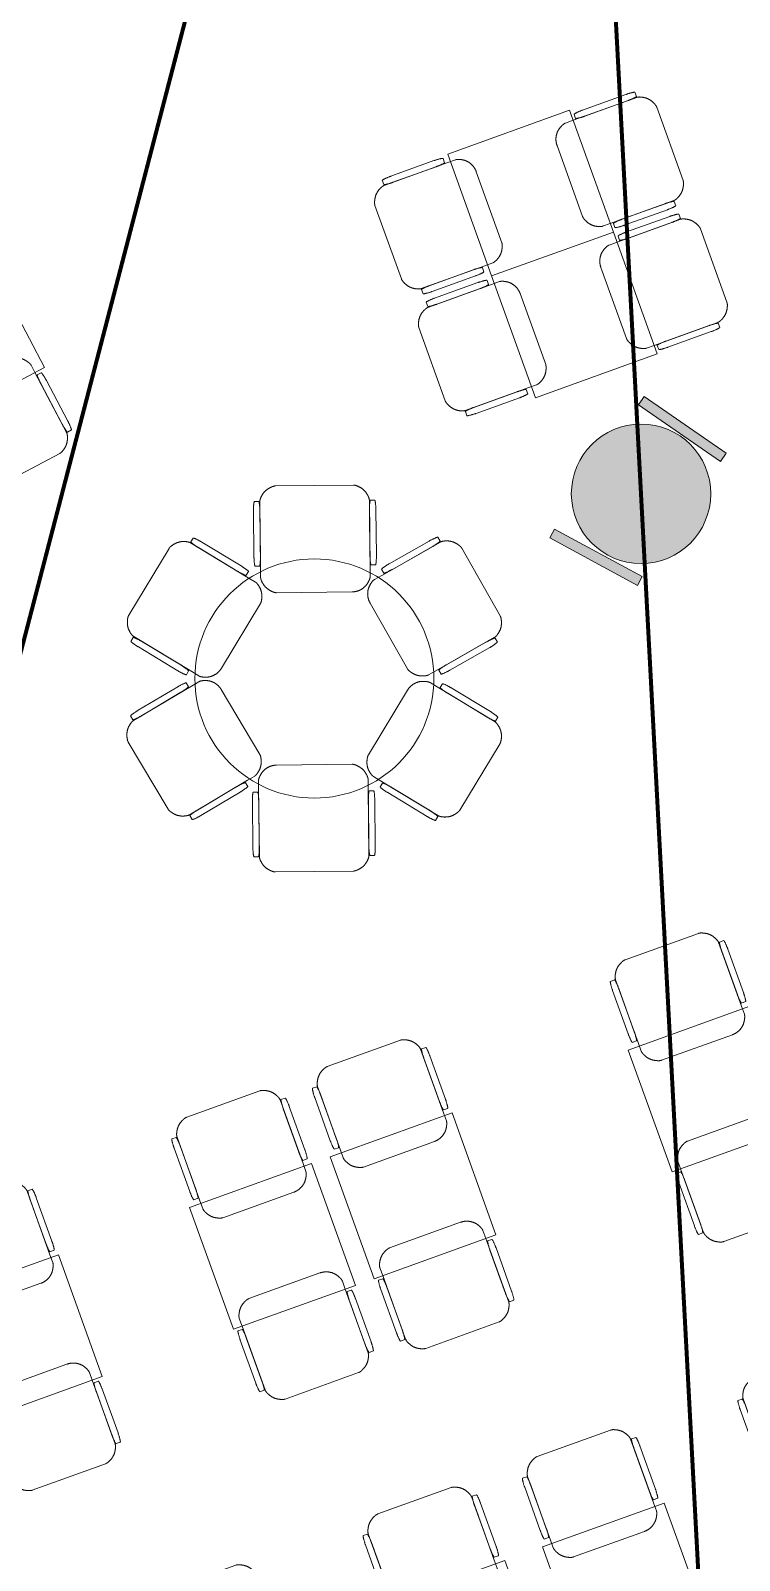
# Model space of a CAD drawing. Header units: centimetres. Extents: x 139057 to 200038, y 34824 to 80516.
# Drawn here: x 175220 to 175576, y 55373 to 56141 of the extents above; entities that cross this region are included whole.
import ezdxf

# ---------------------------------------------------------------- set-up
doc = ezdxf.new("R2010")
doc.units = ezdxf.units.CM
doc.header["$LTSCALE"] = 100
doc.layers.get('0').update_dxf_attribs({"lineweight": 0})
for name, color, linetype, lineweight in [('410_STRUTTURE_001-AM_0', 7, 'Continuous', 0), ('461_LAYOUT_SCHEMATICO_001-AM_0', 11, 'Continuous', 0), ('468_BAR_001-AM_0', 73, 'Continuous', 0)]:
    doc.layers.add(name, color=color, linetype=linetype, lineweight=lineweight)
doc.layers.add('giunti ottone', color=7, linetype='Continuous', true_color=0xcbbc95)

# ---------------------------------------------------------------- blocks, each defined once
blk = doc.blocks.new('ARD Chair- KARTELL_Piuma')
for points in [[(-275, 149), (-275, 190.6), (-275, 191.4), (-275, 192.1), (-274.9, 192.9), (-274.8, 193.7), (-274.7, 194.6), (-274.6, 195.4), (-274.4, 196.3), (-274.2, 197.1), (-274, 198), (-273.8, 198.9), (-273.5, 199.9), (-273.3, 200.8), (-273, 201.8), (-272.6, 202.8), (-272.3, 203.8), (-271.9, 204.8), (-271.5, 205.8), (-271.1, 206.8), (-270.7, 207.9), (-270.2, 209), (-269.7, 210.1), (-269.2, 211.2), (-268.7, 212.3), (-268.1, 213.5), (-267.5, 214.7), (-266.9, 215.8), (-266.3, 217), (-265.6, 218.3), (-264.9, 219.5), (-264.2, 220.8), (-263.5, 222), (-262.7, 223.3), (-261.9, 224.6), (-261.1, 225.9), (-260.3, 227.1), (-259.5, 228.4), (-258.7, 229.6), (-257.8, 230.8), (-256.9, 232), (-256, 233.1), (-255.1, 234.3), (-254.2, 235.4), (-253.2, 236.5), (-252.2, 237.6), (-251.3, 238.7), (-250.3, 239.8), (-249.2, 240.8), (-248.2, 241.8), (-247.1, 242.9), (-246.1, 243.9), (-245, 244.8), (-243.9, 245.8), (-242.7, 246.7), (-241.6, 247.7), (-240.4, 248.6), (-239.2, 249.5), (-238, 250.3), (-236.8, 251.2), (-235.6, 252), (-234.3, 252.9), (-233.1, 253.7), (-231.8, 254.5), (-230.5, 255.2), (-229.2, 256), (-227.8, 256.7), (-226.5, 257.5), (-225.3, 258.1), (-224, 258.8), (-222.7, 259.5), (-221.5, 260.1), (-220.3, 260.7), (-219.1, 261.2), (-217.9, 261.8), (-216.8, 262.3), (-215.6, 262.8), (-214.5, 263.3), (-213.4, 263.8), (-212.3, 264.2), (-211.2, 264.6), (-210.1, 265), (-209.1, 265.3), (-208.1, 265.7), (-207.1, 266), (-206.1, 266.3), (-205.1, 266.6), (-204.2, 266.8), (-203.2, 267), (-202.3, 267.2), (-201.4, 267.4), (-200.5, 267.5), (-199.7, 267.7), (-198.8, 267.8), (-198, 267.9), (-197.2, 267.9), (-196.4, 268), (-195.6, 268), (183.3, 268)], [(183.3, 268), (184.9, 268), (186.4, 267.9), (187.9, 267.9), (189.4, 267.8), (190.9, 267.7), (192.4, 267.5), (193.9, 267.4), (195.4, 267.2), (196.9, 267), (198.4, 266.8), (199.8, 266.6), (201.3, 266.3), (202.7, 266), (204.2, 265.7), (205.6, 265.3), (207.1, 265), (208.5, 264.6), (209.9, 264.2), (211.3, 263.8), (212.8, 263.3), (214.2, 262.8), (215.6, 262.3), (216.9, 261.8), (218.3, 261.2), (219.7, 260.7), (221.1, 260.1), (222.4, 259.5), (223.8, 258.8), (225.1, 258.1), (226.5, 257.5), (227.8, 256.7), (229.2, 256), (230.5, 255.2), (231.8, 254.5), (233.1, 253.7), (234.3, 252.9), (235.6, 252), (236.8, 251.2), (238, 250.3), (239.2, 249.5), (240.4, 248.6), (241.6, 247.7), (242.7, 246.7), (243.9, 245.8), (245, 244.8), (246.1, 243.9), (247.1, 242.9), (248.2, 241.8), (249.2, 240.8), (250.3, 239.8), (251.3, 238.7), (252.2, 237.6), (253.2, 236.5), (254.2, 235.4), (255.1, 234.3), (256, 233.1), (256.9, 232), (257.8, 230.8), (258.7, 229.6), (259.5, 228.4), (260.3, 227.1), (261.1, 225.9), (261.9, 224.6), (262.7, 223.3), (263.5, 222), (264.2, 220.8), (264.9, 219.5), (265.6, 218.3), (266.3, 217), (266.9, 215.8), (267.5, 214.7), (268.1, 213.5), (268.7, 212.3), (269.2, 211.2), (269.7, 210.1), (270.2, 209), (270.7, 207.9), (271.1, 206.8), (271.5, 205.8), (271.9, 204.8), (272.3, 203.8), (272.6, 202.8), (273, 201.8), (273.3, 200.8), (273.5, 199.9), (273.8, 198.9), (274, 198), (274.2, 197.1), (274.4, 196.3), (274.6, 195.4), (274.7, 194.6), (274.8, 193.7), (274.9, 192.9), (275, 192.1), (275, 191.4), (275, 190.6), (275, 149)], [(275, 149), (275, -190.6), (275, -191.4), (275, -192.1), (274.9, -192.9), (274.8, -193.7), (274.7, -194.6), (274.6, -195.4), (274.4, -196.3), (274.2, -197.1), (274, -198), (273.8, -198.9), (273.5, -199.9), (273.3, -200.8), (273, -201.8), (272.6, -202.8), (272.3, -203.8), (271.9, -204.8), (271.5, -205.8), (271.1, -206.8), (270.7, -207.9), (270.2, -209), (269.7, -210.1), (269.2, -211.2), (268.7, -212.3), (268.1, -213.5), (267.5, -214.7), (266.9, -215.8), (266.3, -217), (265.6, -218.3), (264.9, -219.5), (264.2, -220.8), (263.5, -222), (262.7, -223.3), (261.9, -224.6), (261.1, -225.9), (260.3, -227.1), (259.5, -228.4), (258.7, -229.6), (257.8, -230.8), (256.9, -232), (256, -233.1), (255.1, -234.3), (254.2, -235.4), (253.2, -236.5), (252.2, -237.6), (251.3, -238.7), (250.3, -239.8), (249.2, -240.8), (248.2, -241.8), (247.1, -242.9), (246.1, -243.9), (245, -244.8), (243.9, -245.8), (242.7, -246.7), (241.6, -247.7), (240.4, -248.6), (239.2, -249.5), (238, -250.3), (236.8, -251.2), (235.6, -252), (234.3, -252.9), (233.1, -253.7), (231.8, -254.5), (230.5, -255.2), (229.2, -256), (227.8, -256.7), (226.5, -257.5), (225.3, -258.1), (224, -258.8), (222.7, -259.5), (221.5, -260.1), (220.3, -260.7), (219.1, -261.2), (217.9, -261.8), (216.8, -262.3), (215.6, -262.8), (214.5, -263.3), (213.4, -263.8), (212.3, -264.2), (211.2, -264.6), (210.1, -265), (209.1, -265.3), (208.1, -265.7), (207.1, -266), (206.1, -266.3), (205.1, -266.6), (204.2, -266.8), (203.2, -267), (202.3, -267.2), (201.4, -267.4), (200.5, -267.5), (199.7, -267.7), (198.8, -267.8), (198, -267.9), (197.2, -267.9), (196.4, -268), (195.6, -268), (-195.6, -268), (-196.4, -268), (-197.2, -267.9), (-198, -267.9), (-198.8, -267.8), (-199.7, -267.7), (-200.5, -267.5), (-201.4, -267.4), (-202.3, -267.2), (-203.2, -267), (-204.2, -266.8), (-205.1, -266.6), (-206.1, -266.3), (-207.1, -266), (-208.1, -265.7), (-209.1, -265.3), (-210.1, -265), (-211.2, -264.6), (-212.3, -264.2), (-213.4, -263.8), (-214.5, -263.3), (-215.6, -262.8), (-216.8, -262.3), (-217.9, -261.8), (-219.1, -261.2), (-220.3, -260.7), (-221.5, -260.1), (-222.7, -259.5), (-224, -258.8), (-225.3, -258.1), (-226.5, -257.5), (-227.8, -256.7), (-229.2, -256), (-230.5, -255.2), (-231.8, -254.5), (-233.1, -253.7), (-234.3, -252.9), (-235.6, -252), (-236.8, -251.2), (-238, -250.3), (-239.2, -249.5), (-240.4, -248.6), (-241.6, -247.7), (-242.7, -246.7), (-243.9, -245.8), (-245, -244.8), (-246.1, -243.9), (-247.1, -242.9), (-248.2, -241.8), (-249.2, -240.8), (-250.3, -239.8), (-251.3, -238.7), (-252.2, -237.6), (-253.2, -236.5), (-254.2, -235.4), (-255.1, -234.3), (-256, -233.1), (-256.9, -232), (-257.8, -230.8), (-258.7, -229.6), (-259.5, -228.4), (-260.3, -227.1), (-261.1, -225.9), (-261.9, -224.6), (-262.7, -223.3), (-263.5, -222), (-264.2, -220.8), (-264.9, -219.5), (-265.6, -218.3), (-266.3, -217), (-266.9, -215.8), (-267.5, -214.7), (-268.1, -213.5), (-268.7, -212.3), (-269.2, -211.2), (-269.7, -210.1), (-270.2, -209), (-270.7, -207.9), (-271.1, -206.8), (-271.5, -205.8), (-271.9, -204.8), (-272.3, -203.8), (-272.6, -202.8), (-273, -201.8), (-273.3, -200.8), (-273.5, -199.9), (-273.8, -198.9), (-274, -198), (-274.2, -197.1), (-274.4, -196.3), (-274.6, -195.4), (-274.7, -194.6), (-274.8, -193.7), (-274.9, -192.9), (-275, -192.1), (-275, -191.4), (-275, -190.6), (-275, 149)]]:
    blk.add_lwpolyline(points)
for points in [[(-280.4, 134), (-280.4, 134), (-280.4, 134), (-280.4, 134), (-280.3, 134), (-280.3, 134), (-280.3, 134), (-280.3, 134), (-280.3, 134), (-280.3, 134), (-280.3, 134), (-280.3, 134), (-280.3, 134), (-280.2, 134), (-280.2, 134), (-280.2, 134), (-280.2, 134), (-280.2, 134), (-280.2, 133.9), (-280.2, 133.9), (-280.2, 133.9), (-280.1, 133.9), (-280.1, 133.9), (-280.1, 133.9), (-280.1, 133.9), (-280.1, 133.9), (-280, 133.9), (-280, 133.9), (-280, 133.8), (-280, 133.8), (-279.9, 133.8), (-279.9, 133.8), (-279.9, 133.8), (-279.9, 133.8), (-279.9, 133.7), (-279.8, 133.7), (-279.8, 133.7), (-279.8, 133.7), (-279.8, 133.6), (-279.7, 133.6), (-279.7, 133.6), (-279.7, 133.5), (-279.6, 133.5), (-279.6, 133.4), (-279.5, 133.3), (-279.5, 133.3), (-279.5, 133.2), (-279.4, 133.1), (-279.4, 133), (-279.3, 133), (-279.2, 132.8), (-279.2, 132.6), (-279.1, 132.4), (-279, 132.2), (-278.9, 131.9), (-278.8, 131.7), (-278.7, 131.2), (-278.5, 130.6), (-278.3, 129.9), (-278.2, 129.2), (-278, 128.4), (-277.9, 127.6), (-277.7, 126.7), (-277.5, 125.8), (-277.4, 124.8), (-277.1, 122.8), (-276.8, 120.6), (-276.6, 118.2), (-276.3, 115.6), (-276.1, 112.9), (-275.9, 110), (-275.7, 106.9), (-275.6, 103.9), (-275.4, 101), (-275.3, 98.3), (-275.2, 95.7), (-275.1, 93.3), (-275, 91.1), (-275, 89), (-275, 87.1), (-275, -143.8), (-275, -145.7), (-275, -147.7), (-275.1, -149.9), (-275.2, -152.3), (-275.3, -154.9), (-275.4, -157.6), (-275.6, -160.5), (-275.7, -163.6), (-275.9, -166.6), (-276.1, -169.5), (-276.3, -172.2), (-276.6, -174.8), (-276.8, -177.2), (-277.1, -179.4), (-277.4, -181.5), (-277.5, -182.4), (-277.7, -183.4), (-278, -185.1), (-278.3, -186.5), (-278.6, -187.8), (-278.7, -188.3), (-278.8, -188.8), (-278.9, -189.2), (-279.1, -189.6), (-279.1, -189.8), (-279.2, -189.9), (-279.2, -190), (-279.2, -190.1), (-279.3, -190.2), (-279.3, -190.2), (-279.3, -190.3), (-279.4, -190.3), (-279.4, -190.4), (-279.4, -190.4), (-279.4, -190.4), (-279.4, -190.4), (-279.4, -190.5), (-279.5, -190.5), (-279.5, -190.5), (-279.5, -190.5), (-279.5, -190.5), (-279.5, -190.5), (-279.5, -190.5), (-279.5, -190.5), (-279.5, -190.6), (-279.5, -190.6), (-279.5, -190.6), (-279.5, -190.6), (-279.6, -190.6), (-279.6, -190.6), (-279.6, -190.6), (-279.6, -190.6), (-279.6, -190.6), (-279.6, -190.6), (-279.6, -190.6), (-279.6, -190.6), (-279.6, -190.6), (-279.6, -190.6), (-279.6, -190.6), (-279.6, -190.6), (-279.6, -190.6), (-279.6, -190.6), (-279.6, -190.6), (-279.6, -190.6), (-279.6, -190.6), (-279.7, -190.6), (-279.7, -190.6), (-279.7, -190.6), (-279.7, -190.6), (-302.7, -190.6), (-302.7, -190.6), (-302.7, -190.6), (-302.7, -190.6), (-302.7, -190.6), (-302.7, -190.6), (-302.7, -190.6), (-302.7, -190.6), (-302.7, -190.6), (-302.7, -190.6), (-302.7, -190.6), (-302.7, -190.6), (-302.7, -190.6), (-302.7, -190.6), (-302.8, -190.6), (-302.8, -190.6), (-302.8, -190.6), (-302.8, -190.6), (-302.8, -190.6), (-302.8, -190.6), (-302.8, -190.6), (-302.8, -190.6), (-302.8, -190.6), (-302.8, -190.6), (-302.8, -190.6), (-302.8, -190.5), (-302.8, -190.5), (-302.8, -190.5), (-302.8, -190.5), (-302.9, -190.5), (-302.9, -190.5), (-302.9, -190.5), (-302.9, -190.5), (-302.9, -190.4), (-302.9, -190.4), (-302.9, -190.4), (-303, -190.4), (-303, -190.3), (-303, -190.3), (-303, -190.2), (-303.1, -190.2), (-303.1, -190.1), (-303.1, -190), (-303.2, -189.9), (-303.2, -189.8), (-303.3, -189.6), (-303.4, -189.2), (-303.5, -188.8), (-303.7, -188.3), (-303.8, -187.8), (-304.1, -186.5), (-304.3, -185.1), (-304.6, -183.4), (-304.8, -182.4), (-304.9, -181.5), (-305.2, -179.4), (-305.5, -177.2), (-305.8, -174.8), (-306, -172.2), (-306.2, -169.5), (-306.4, -166.6), (-306.6, -163.6), (-306.8, -160.5), (-306.9, -157.6), (-307.1, -154.9), (-307.2, -152.3), (-307.2, -149.9), (-307.3, -147.7), (-307.3, -145.7), (-307.3, -143.8), (-307.3, 87.1), (-307.3, 89), (-307.3, 91.1), (-307.2, 93.3), (-307.2, 95.7), (-307.1, 98.3), (-306.9, 101), (-306.8, 103.9), (-306.6, 106.9), (-306.4, 110), (-306.2, 112.9), (-306, 115.6), (-305.8, 118.2), (-305.5, 120.6), (-305.2, 122.8), (-304.9, 124.8), (-304.8, 125.8), (-304.6, 126.7), (-304.3, 128.4), (-304.1, 129.9), (-303.8, 131.2), (-303.7, 131.7), (-303.5, 132.2), (-303.4, 132.6), (-303.3, 133), (-303.2, 133.1), (-303.2, 133.3), (-303.1, 133.4), (-303.1, 133.5), (-303.1, 133.5), (-303, 133.6), (-303, 133.6), (-303, 133.7), (-303, 133.7), (-302.9, 133.8), (-302.9, 133.8), (-302.9, 133.8), (-302.9, 133.8), (-302.9, 133.8), (-302.9, 133.9), (-302.9, 133.9), (-302.8, 133.9), (-302.8, 133.9), (-302.8, 133.9), (-302.8, 133.9), (-302.8, 133.9), (-302.8, 133.9), (-302.8, 133.9), (-302.8, 133.9), (-302.8, 133.9), (-302.8, 133.9), (-302.8, 133.9), (-302.8, 134), (-302.8, 134), (-302.8, 134), (-302.8, 134), (-302.7, 134), (-302.7, 134), (-302.7, 134), (-302.7, 134), (-302.7, 134), (-302.7, 134), (-302.7, 134), (-302.7, 134), (-302.7, 134), (-302.7, 134), (-302.7, 134), (-302.7, 134), (-302.7, 134), (-302.7, 134)], [(301.9, 134), (302, 134), (302, 134), (302, 134), (302, 134), (302, 134), (302, 134), (302, 134), (302, 134), (302.1, 134), (302.1, 134), (302.1, 134), (302.1, 134), (302.1, 134), (302.1, 134), (302.1, 134), (302.1, 134), (302.1, 134), (302.2, 133.9), (302.2, 133.9), (302.2, 133.9), (302.2, 133.9), (302.2, 133.9), (302.2, 133.9), (302.3, 133.9), (302.3, 133.9), (302.3, 133.9), (302.3, 133.9), (302.4, 133.8), (302.4, 133.8), (302.4, 133.8), (302.4, 133.8), (302.4, 133.8), (302.5, 133.8), (302.5, 133.7), (302.5, 133.7), (302.5, 133.7), (302.6, 133.7), (302.6, 133.6), (302.6, 133.6), (302.6, 133.6), (302.7, 133.5), (302.7, 133.5), (302.7, 133.4), (302.8, 133.3), (302.8, 133.3), (302.9, 133.2), (302.9, 133.1), (303, 133), (303, 133), (303.1, 132.8), (303.2, 132.6), (303.3, 132.4), (303.3, 132.2), (303.4, 131.9), (303.5, 131.7), (303.7, 131.2), (303.8, 130.6), (304, 129.9), (304.2, 129.2), (304.3, 128.4), (304.5, 127.6), (304.6, 126.7), (304.8, 125.8), (304.9, 124.8), (305.2, 122.8), (305.5, 120.6), (305.8, 118.2), (306, 115.6), (306.2, 112.9), (306.4, 110), (306.6, 106.9), (306.8, 103.9), (306.9, 101), (307.1, 98.3), (307.2, 95.7), (307.2, 93.3), (307.3, 91.1), (307.3, 89), (307.3, 87.1), (307.3, -143.8), (307.3, -145.7), (307.3, -147.7), (307.2, -149.9), (307.2, -152.3), (307.1, -154.9), (306.9, -157.6), (306.8, -160.5), (306.6, -163.6), (306.4, -166.6), (306.2, -169.5), (306, -172.2), (305.8, -174.8), (305.5, -177.2), (305.2, -179.4), (304.9, -181.5), (304.8, -182.4), (304.6, -183.4), (304.3, -185.1), (304.1, -186.5), (303.8, -187.8), (303.7, -188.3), (303.5, -188.8), (303.4, -189.2), (303.3, -189.6), (303.2, -189.8), (303.2, -189.9), (303.1, -190), (303.1, -190.1), (303.1, -190.2), (303, -190.2), (303, -190.3), (303, -190.3), (303, -190.4), (302.9, -190.4), (302.9, -190.4), (302.9, -190.4), (302.9, -190.5), (302.9, -190.5), (302.9, -190.5), (302.9, -190.5), (302.8, -190.5), (302.8, -190.5), (302.8, -190.5), (302.8, -190.5), (302.8, -190.6), (302.8, -190.6), (302.8, -190.6), (302.8, -190.6), (302.8, -190.6), (302.8, -190.6), (302.8, -190.6), (302.8, -190.6), (302.8, -190.6), (302.8, -190.6), (302.8, -190.6), (302.7, -190.6), (302.7, -190.6), (302.7, -190.6), (302.7, -190.6), (302.7, -190.6), (302.7, -190.6), (302.7, -190.6), (302.7, -190.6), (302.7, -190.6), (302.7, -190.6), (302.7, -190.6), (302.7, -190.6), (302.7, -190.6), (302.7, -190.6), (279.7, -190.6), (279.7, -190.6), (279.7, -190.6), (279.7, -190.6), (279.6, -190.6), (279.6, -190.6), (279.6, -190.6), (279.6, -190.6), (279.6, -190.6), (279.6, -190.6), (279.6, -190.6), (279.6, -190.6), (279.6, -190.6), (279.6, -190.6), (279.6, -190.6), (279.6, -190.6), (279.6, -190.6), (279.6, -190.6), (279.6, -190.6), (279.6, -190.6), (279.6, -190.6), (279.5, -190.6), (279.5, -190.6), (279.5, -190.6), (279.5, -190.6), (279.5, -190.5), (279.5, -190.5), (279.5, -190.5), (279.5, -190.5), (279.5, -190.5), (279.5, -190.5), (279.5, -190.5), (279.4, -190.5), (279.4, -190.4), (279.4, -190.4), (279.4, -190.4), (279.4, -190.4), (279.4, -190.3), (279.3, -190.3), (279.3, -190.2), (279.3, -190.2), (279.2, -190.1), (279.2, -190), (279.2, -189.9), (279.1, -189.8), (279.1, -189.6), (278.9, -189.2), (278.8, -188.8), (278.7, -188.3), (278.6, -187.8), (278.3, -186.5), (278, -185.1), (277.7, -183.4), (277.5, -182.4), (277.4, -181.5), (277.1, -179.4), (276.8, -177.2), (276.6, -174.8), (276.3, -172.2), (276.1, -169.5), (275.9, -166.6), (275.7, -163.6), (275.6, -160.5), (275.4, -157.6), (275.3, -154.9), (275.2, -152.3), (275.1, -149.9), (275, -147.7), (275, -145.7), (275, -143.8), (275, 87.1), (275, 89), (275, 91.1), (275.1, 93.3), (275.2, 95.7), (275.3, 98.3), (275.4, 101), (275.6, 103.9), (275.7, 106.9), (275.9, 110), (276.1, 112.9), (276.3, 115.6), (276.6, 118.2), (276.8, 120.6), (277.1, 122.8), (277.4, 124.8), (277.5, 125.8), (277.7, 126.7), (278, 128.4), (278.3, 129.9), (278.6, 131.2), (278.7, 131.7), (278.8, 132.2), (278.9, 132.6), (279.1, 133), (279.1, 133.1), (279.2, 133.3), (279.2, 133.4), (279.2, 133.5), (279.3, 133.5), (279.3, 133.6), (279.3, 133.6), (279.4, 133.7), (279.4, 133.7), (279.4, 133.8), (279.4, 133.8), (279.4, 133.8), (279.4, 133.8), (279.5, 133.8), (279.5, 133.9), (279.5, 133.9), (279.5, 133.9), (279.5, 133.9), (279.5, 133.9), (279.5, 133.9), (279.5, 133.9), (279.5, 133.9), (279.5, 133.9), (279.5, 133.9), (279.6, 133.9), (279.6, 133.9), (279.6, 133.9), (279.6, 134), (279.6, 134), (279.6, 134), (279.6, 134), (279.6, 134), (279.6, 134), (279.6, 134), (279.6, 134), (279.6, 134), (279.6, 134), (279.6, 134), (279.6, 134), (279.6, 134), (279.6, 134), (279.7, 134), (279.7, 134), (279.7, 134), (279.7, 134)]]:
    blk.add_lwpolyline(points, close=True)
blk = doc.blocks.new('ARD Table- 750 x 750 Square')
blk.add_lwpolyline([(375, 375), (375, -375), (-375, -375), (-375, 375)], close=True)
blk = doc.blocks.new('ARD Furniture- Table + 2 Chairs')
at = {"rotation": 180}
blk.add_blockref('ARD Chair- KARTELL_Piuma', (40, 438), dxfattribs=at)
at = {"xscale": 0.8666666666666667, "yscale": 0.8666666666666667, "zscale": 0.8666666666666667}
blk.add_blockref('ARD Table- 750 x 750 Square', (50, -50), dxfattribs=at)
at = {"xscale": -1}
blk.add_blockref('ARD Chair- KARTELL_Piuma', (54, -524), dxfattribs=at)
blk = doc.blocks.new('ARD Furniture-Table +1 Chair')
at = {"xscale": 0.8666666666666667, "yscale": 0.8666666666666667, "zscale": 0.8666666666666667}
blk.add_blockref('ARD Table- 750 x 750 Square', (50, 258.5), dxfattribs=at)
at = {"xscale": -1}
blk.add_blockref('ARD Chair- KARTELL_Piuma', (50, -234.5), dxfattribs=at)
blk = doc.blocks.new('pana a muro')
at = {"lineweight": 0}
for p, q in [((14985239.52, 36716727.96, 0), (14985256.47, 36716680.92, 0)), ((14985224.8, 36716722.66), (14985239.72, 36716681.26)), ((14985173.1, 36716704.03), (14985190.04, 36716656.99)), ((14985121.39, 36716685.41), (14985136.3, 36716644.01)), ((14985256.47, 36716680.92), (14984672.74, 36716470.66)), ((14985069.68, 36716666.78), (14985086.63, 36716619.74)), ((14985017.98, 36716648.16), (14985032.89, 36716606.76)), ((14984966.27, 36716629.54), (14984983.21, 36716582.49)), ((14984914.49, 36716610.88), (14984929.4, 36716569.49)), ((14984862.78, 36716592.26), (14984879.77, 36716545.23)), ((14984811.15, 36716573.32), (14984826.06, 36716531.92)), ((14984759.29, 36716554.98), (14984776.23, 36716507.94)), ((14984707.5, 36716536.33), (14984722.41, 36716494.93))]:
    blk.add_line(p, q, dxfattribs=at)
at = {"linetype": 'Continuous', "lineweight": 0, "flags": 128}
for points in [[(14984672.74, 36716470.66), (14984655.8, 36716517.7), (14985239.52, 36716727.96)], [(14984669.35, 36716480.07), (14985253.08, 36716690.33)], [(14984670.71, 36716476.31), (14985254.44, 36716686.56)]]:
    blk.add_lwpolyline(points, dxfattribs=at)
at = {"xscale": 0.09999999999999998, "yscale": 0.09999999999999998, "zscale": 0.09999999999999998, "rotation": 199.8087590560134}
for p in [(14985161.64, 36716761.92), (14985081.67, 36716733.12), (14984973.47, 36716694.15), (14984893.5, 36716665.34), (14984785.3, 36716626.37), (14984705.33, 36716597.57)]:
    blk.add_blockref('ARD Furniture-Table +1 Chair', p, dxfattribs=at)
blk = doc.blocks.new('tavolo tondo')
blk.add_circle((-8934.15, 19068.21), 60)
for p, xscale, yscale, zscale, rotation in [((-8933.84, 19138.25), -0.1000000000000003, 0.1000000000000001, 0.1, 180.6564344396343), ((-8994.28, 19102.9), 0.1, 0.1, 0.1, 238.8826764028269), ((-8873.82, 19103.36), 0.1, 0.1, 0.1, 119.6007587493786), ((-8994.56, 19033.19), -0.1, 0.1, 0.1, 300.7271177763624), ((-8874, 19032.75), 0.1000000000000001, 0.1000000000000001, 0.1000000000000001, 58.85837094789394), ((-8934.46, 18998.16), -0.1000000000000002, 0.1000000000000001, 0.1, 0.6564344396342479)]:
    blk.add_blockref('ARD Chair- KARTELL_Piuma', p, dxfattribs=dict(xscale=xscale, yscale=yscale, zscale=zscale, rotation=rotation))

msp = doc.modelspace()

# ---------------------------------------------------------------- hatches: boundary and pattern name
at = {"layer": '410_STRUTTURE_001-AM_0'}
h = msp.add_hatch(color=256, dxfattribs=at)
h.paths.add_polyline_path([(173097.36, 66917.94, 1), (173132.36, 66917.94, 1)])
h.paths.add_polyline_path([(172464.03, 67114.32), (172425.24, 67124.09), (172393.47, 66998.03), (172432.26, 66988.26)])
h.paths.add_polyline_path([(172268.76, 66557.09), (172239.61, 66564.17), (172225.45, 66505.87), (172254.6, 66498.78)])
h.paths.add_polyline_path([(171904.42, 66525.14, 1), (171974.42, 66525.14, 1)])
h.paths.add_polyline_path([(171852.17, 66563.61), (171803.36, 66574.43), (171792.54, 66525.62), (171841.36, 66514.8)])
h.paths.add_polyline_path([(171939.47, 67132.44), (171987.79, 67119.56), (172000.66, 67167.87), (171952.35, 67180.75)])
h.paths.add_polyline_path([(172118.76, 67125.68, 1), (172048.76, 67125.68, 1)])
h.paths.add_polyline_path([(171575.4, 65289.12), (171624.96, 65282.49), (171631.59, 65332.05), (171582.03, 65338.68)])
h.paths.add_polyline_path([(171698.34, 65301.54, 1), (171768.34, 65301.54, 1)])
h.paths.add_polyline_path([(172000.85, 65311.96), (171999.49, 65287), (172079.39, 65282.7), (172080.74, 65307.66)])
h.paths.add_polyline_path([(172504.9, 65260.36, 1), (172469.9, 65260.36, 1)])
h.paths.add_polyline_path([(173206.68, 65219.17, 1), (173276.68, 65219.17, 1)])
h.paths.add_polyline_path([(173189.94, 64670.82, 1), (173259.94, 64670.82, 1)])
h.paths.add_polyline_path([(171897.35, 64618.35), (171927.33, 64617.1), (171929.81, 64677.05), (171899.84, 64678.29)])
h.paths.add_polyline_path([(171707.57, 64680.86, 1), (171637.57, 64680.86, 1)])
h.paths.add_polyline_path([(171506.14, 64661.2), (171555.94, 64656.7), (171560.44, 64706.5), (171510.64, 64711)])
h.paths.add_polyline_path([(171463.9, 64032.08), (171513.86, 64030.03), (171515.91, 64079.99), (171465.96, 64082.04)])
h.paths.add_polyline_path([(171511.7, 63977.08), (171513.74, 64027.04), (171463.78, 64029.08), (171461.74, 63979.12)])
h.paths.add_polyline_path([(171605.55, 64055.93, 1), (171675.55, 64055.93, 1)])
h.paths.add_polyline_path([(171905.94, 64101.37), (171880.96, 64102.36), (171877.69, 64022.42), (171902.67, 64021.44)])
h.paths.add_polyline_path([(173199.59, 64122.31, 1), (173269.59, 64122.31, 1)])
h.paths.add_polyline_path([(173235.58, 63574.89, 1), (173305.58, 63574.89, 1)])
h.paths.add_polyline_path([(172861.35, 63523.02), (172858.65, 63552.9), (172798.89, 63547.48), (172801.6, 63517.6)])
h.paths.add_polyline_path([(172419.06, 63501.44, 1), (172489.06, 63501.44, 1)])
h.paths.add_polyline_path([(171880.44, 63484.64), (171855.46, 63485.68), (171852.03, 63405.75), (171877.01, 63404.72)])
h.paths.add_polyline_path([(171602.63, 63428.01, 1), (171672.63, 63428.01, 1)])
h.paths.add_polyline_path([(171448.52, 63390.7), (171498.52, 63390.5), (171498.71, 63440.5), (171448.71, 63440.7)])
h.paths.add_polyline_path([(171461.02, 62750.1), (171510.98, 62752.08), (171509.01, 62802.04), (171459.05, 62800.06)])
h.paths.add_polyline_path([(171629.13, 62798.43, 1), (171699.13, 62798.43, 1)])
h.paths.add_polyline_path([(171855.47, 62863.54), (171830.51, 62864.96), (171825.83, 62785.1), (171850.79, 62783.68)])
h.paths.add_polyline_path([(172533.45, 62914.12, 1), (172463.45, 62914.12, 1)])
h.paths.add_polyline_path([(172926.57, 62958.35), (172922.47, 62988.07), (172863.03, 62979.86), (172867.13, 62950.14)])
h.paths.add_polyline_path([(173367.85, 63029.83, 1), (173297.85, 63029.83, 1)])
h.paths.add_polyline_path([(173386.24, 62488.39, 1), (173456.24, 62488.39, 1)])
h.paths.add_polyline_path([(172594.12, 62403.89), (172652.48, 62417.8), (172638.57, 62476.17), (172580.21, 62462.26)])
h.paths.add_polyline_path([(171941.76, 62169.42), (171966.3, 62174.16), (171951.22, 62252.73), (171926.68, 62247.98)])
h.paths.add_polyline_path([(171685.3, 62168.54, 1), (171755.3, 62168.54, 1)])
h.paths.add_polyline_path([(171551.44, 62111.48), (171547.29, 62161.31), (171497.46, 62157.15), (171501.62, 62107.32)])
h.paths.add_polyline_path([(171564.33, 61513.08), (171570.67, 61463.48), (171620.27, 61469.82), (171613.93, 61519.41)])
h.paths.add_polyline_path([(171635.86, 61377.34), (171643.11, 61348.23), (171691.62, 61360.31), (171684.37, 61389.42)])
h.paths.add_polyline_path([(171771.36, 61539.72, 1), (171841.36, 61539.72, 1)])
h.paths.add_polyline_path([(172069.21, 61642.9), (172044.67, 61638.15), (172059.75, 61559.58), (172084.29, 61564.33)])
h.paths.add_polyline_path([(171984.32, 61420.39), (172013.77, 61426.09), (172004.27, 61475.18), (171974.82, 61469.48)])
h.paths.add_polyline_path([(172512.5, 61527.43), (172483.04, 61521.73), (172492.54, 61472.64), (172521.99, 61478.34)])
h.paths.add_polyline_path([(172945.84, 61590.26), (172938.88, 61619.45), (172890.24, 61607.86), (172897.2, 61578.67)])
h.paths.add_polyline_path([(173500.56, 61951.83, 1), (173570.56, 61951.83, 1)])
h.paths.add_polyline_path([(173059.65, 61182.92), (173051.1, 61211.68), (173003.17, 61197.43), (173011.72, 61168.67)])
h.paths.add_polyline_path([(172597.97, 61085.68), (172568.51, 61079.98), (172578.01, 61030.89), (172607.46, 61036.59)])
h.paths.add_polyline_path([(172067.68, 60879.1), (172097.14, 60884.79), (172087.64, 60933.88), (172058.19, 60928.18)])
h.paths.add_polyline_path([(171730.99, 60780.44), (171780.23, 60789.13), (171771.54, 60838.37), (171722.3, 60829.68)])
h.paths.add_polyline_path([(171678.8, 60771.24), (171728.04, 60779.92), (171719.35, 60829.16), (171670.11, 60820.48)])
h.paths.add_polyline_path([(171771.47, 60289.02), (171781.96, 60240.13), (171830.84, 60250.62), (171820.36, 60299.51)])
h.paths.add_polyline_path([(171833.78, 60251.25), (171882.67, 60261.73), (171872.18, 60310.62), (171823.29, 60300.14)])
h.paths.add_polyline_path([(172186.65, 60419.6), (172157.2, 60413.9), (172166.7, 60364.81), (172196.15, 60370.51)])
h.paths.add_polyline_path([(172673.14, 60539.2), (172702.6, 60544.9), (172693.1, 60593.99), (172663.65, 60588.29)])
h.paths.add_polyline_path([(173205.4, 60730.58), (173195.63, 60758.94), (173148.36, 60742.66), (173158.13, 60714.3)])
h.paths.add_polyline_path([(173311.75, 60296.96), (173358.22, 60315.43), (173347.14, 60343.31), (173300.67, 60324.84)])
h.paths.add_polyline_path([(172771.85, 60186.98), (172742.4, 60181.28), (172751.89, 60132.19), (172781.35, 60137.89)])
h.paths.add_polyline_path([(172312.36, 59877.56), (172282.91, 59871.86), (172292.4, 59822.77), (172321.88, 59828.47)])
h.paths.add_polyline_path([(173368.34, 59347.78), (173346.19, 59403.54), (173290.42, 59381.4), (173312.57, 59325.62)])
h.paths.add_polyline_path([(174210.89, 59878.92, 1), (174280.89, 59878.92, 1)])
h.paths.add_polyline_path([(174066.11, 60383.73, 1), (173996.11, 60383.73, 1)])
h.paths.add_polyline_path([(173620.86, 58923.47, 1), (173550.86, 58923.47, 1)])
h.paths.add_polyline_path([(173884.86, 58386.58, 1), (173814.86, 58386.58, 1)])
h.paths.add_polyline_path([(174449.68, 59385.02, 1), (174519.68, 59385.02, 1)])
h.paths.add_polyline_path([(174781.94, 58903.16, 1), (174711.94, 58903.16, 1)])
h.paths.add_polyline_path([(175067.05, 58434.46, 1), (174997.05, 58434.46, 1)])
h.paths.add_polyline_path([(175304.37, 57980.02, 1), (175374.37, 57980.02, 1)])
h.paths.add_polyline_path([(175703.17, 57540.87, 1), (175633.17, 57540.87, 1)])
h.paths.add_polyline_path([(175196.31, 56374.7, 1), (175126.31, 56374.7, 1)])
h.paths.add_polyline_path([(176052.7, 57118.03, 1), (175982.7, 57118.03, 1)])
h.paths.add_polyline_path([(176488.74, 56567.52, 1), (176418.74, 56567.52, 1)])
h.paths.add_polyline_path([(176794.78, 55975.9, 1), (176864.78, 55975.9, 1)])
h.paths.add_polyline_path([(175491.63, 55908.34, 1), (175561.63, 55908.34, 1)])
h.paths.add_polyline_path([(177107.53, 55348.52, 1), (177177.53, 55348.52, 1)])
h.paths.add_polyline_path([(177367.67, 55079.58), (177360.98, 55098.42), (177342.13, 55091.73), (177348.83, 55072.88)])
h.paths.add_polyline_path([(177392.95, 55032.33), (177376.21, 55079.45), (177347.94, 55069.41), (177364.68, 55022.29)])
h.paths.add_polyline_path([(177483.46, 54775.83), (177493.5, 54747.56), (177540.62, 54764.3), (177530.58, 54792.57)])
at = {"layer": '468_BAR_001-AM_0'}
h = msp.add_hatch(color=253, dxfattribs=at)
h.dxf.hatch_style = 1
h.paths.add_polyline_path([(175566.55, 55924.57), (175525.43, 55953.02), (175528.27, 55957.13), (175569.39, 55928.68)])
h = msp.add_hatch(color=253, dxfattribs=at)
h.dxf.hatch_style = 1
h.paths.add_polyline_path([(175483.26, 55890.67), (175527.19, 55866.79), (175524.8, 55862.4), (175480.87, 55886.28)])

# ---------------------------------------------------------------- linework, layer by layer
at = {"layer": '410_STRUTTURE_001-AM_0'}
msp.add_circle((175526.63, 55908.34, 0), 35, dxfattribs=at)
msp.add_circle((175526.63, 55908.34, 0), 35, dxfattribs=at)
msp.add_circle((175526.63, 55908.34, 0), 35, dxfattribs=at)
at = {"layer": '468_BAR_001-AM_0'}
for points, elevation in [([(175566.55, 55924.57), (175525.43, 55953.02), (175528.27, 55957.13), (175569.39, 55928.68)], -50.87), ([(175483.25, 55890.66), (175527.18, 55866.79), (175524.79, 55862.39), (175480.86, 55886.27)], 53.7)]:
    msp.add_lwpolyline(points, close=True, dxfattribs=dict(at, elevation=elevation))
at = {"layer": 'giunti ottone', "linetype": 'Continuous', "lineweight": 18, "const_width": 2}
for points, elevation in [([(175559.62, 55287.41), (175491.94, 56560.17)], -0.74), ([(175086.91, 55336.16), (175386.18, 56485.17)], 2.11)]:
    msp.add_lwpolyline(points, dxfattribs=dict(at, elevation=elevation))

# ---------------------------------------------------------------- block references
at = {"layer": '461_LAYOUT_SCHEMATICO_001-AM_0', "xscale": -0.1, "zscale": 0.1}
for p, yscale, rotation in [((175464.76, 56062.23, 0), 0.1, 109.808759042794), ((175185.32, 55992.01, 0), 0.09999999999999999, 27.8246186284146), ((175486.78, 56001.07, 0), 0.1, 109.808759042794), ((175564.76, 55616.11, 0), 0.1, 19.80904274913195), ((175415.18, 55562.54, 0), 0.1, 19.80904274913195), ((175344.62, 55537.13, 0), 0.1, 19.80904274913195), ((175217.6, 55491.38, 0), 0.1, 19.80904274913195)]:
    msp.add_blockref('ARD Furniture- Table + 2 Chairs', p, dxfattribs=dict(at, yscale=yscale, rotation=rotation))
at = {"layer": '461_LAYOUT_SCHEMATICO_001-AM_0'}
for name, p in [('tavolo tondo', (184296.79, 36747.47, 0)), ('pana a muro', (-14809458.82, -36661307.76, 0))]:
    msp.add_blockref(name, p, dxfattribs=at)

doc.saveas('drawing.dxf')
